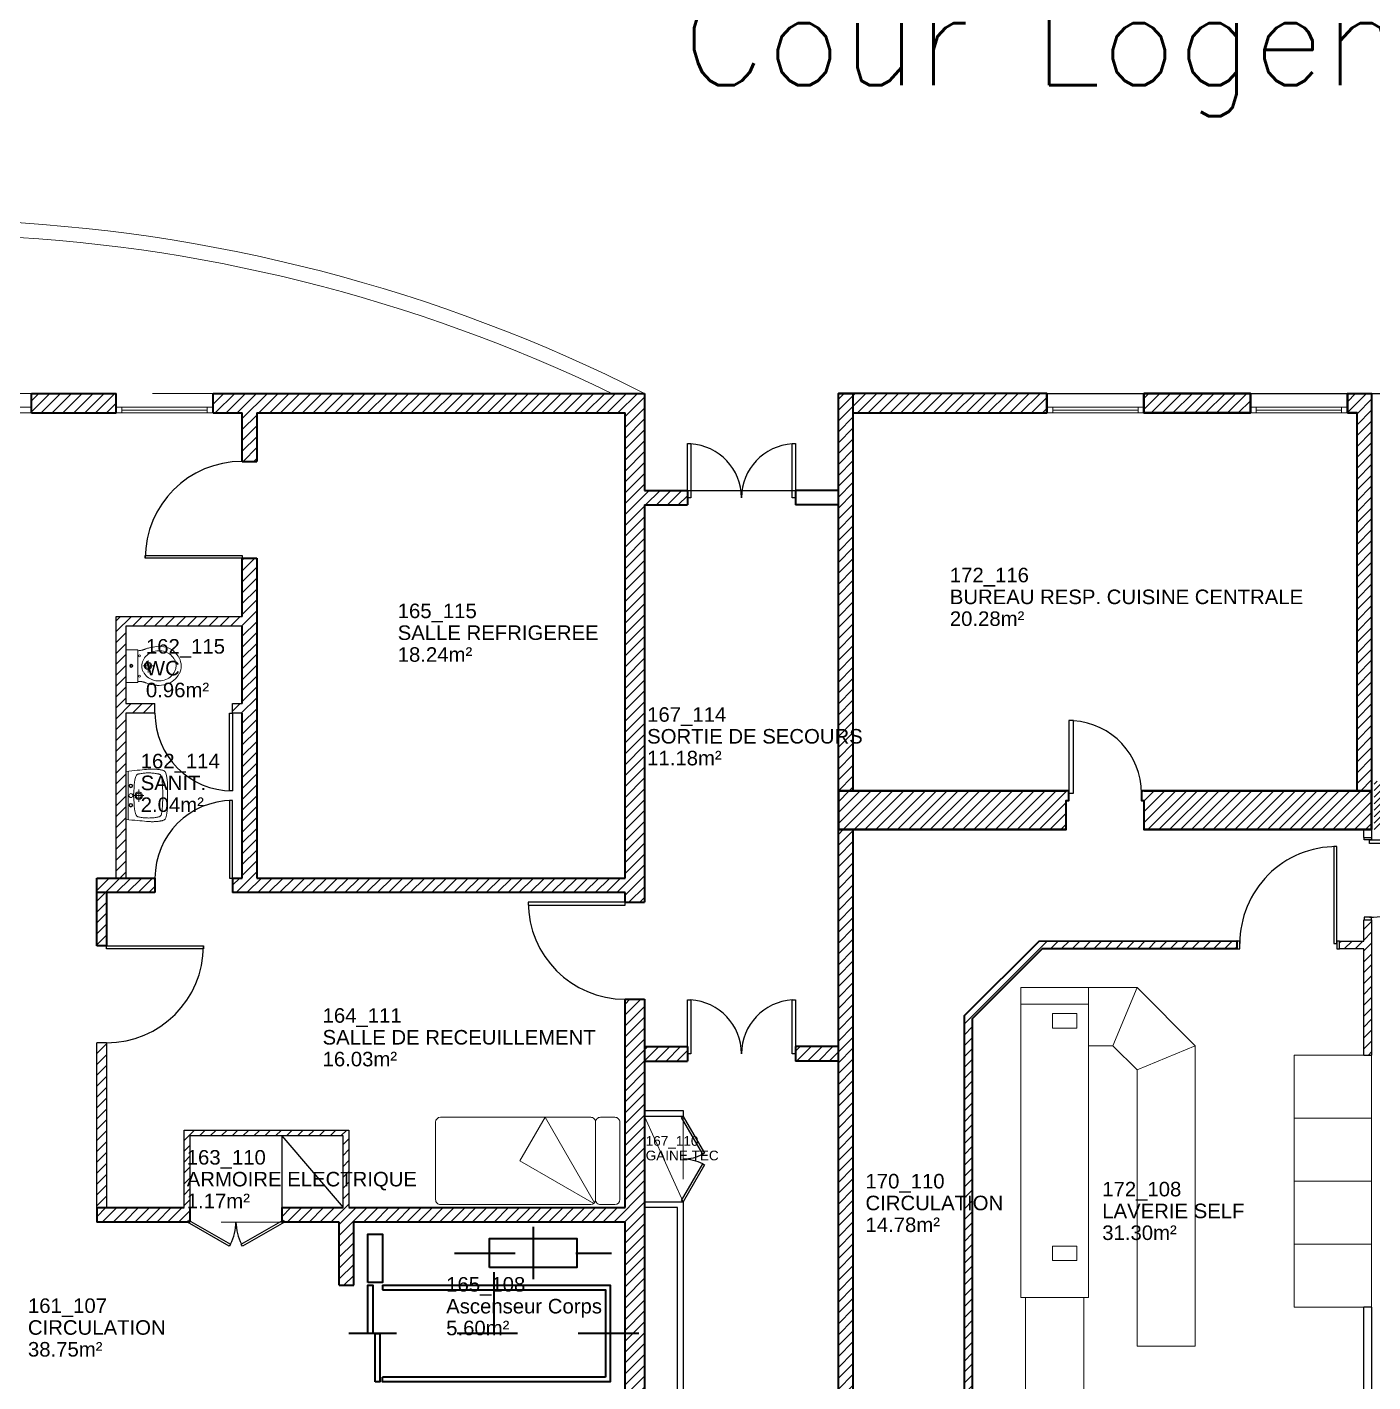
# Model space of a CAD drawing. Header units: metres. Extents: x -8 to 247, y -4 to 148.
# Drawn here: x 160.42 to 174.3, y 107.8 to 121.78 of the extents above; entities that cross this region are included whole.
import ezdxf

# ---------------------------------------------------------------- set-up
doc = ezdxf.new("R2010")
doc.units = ezdxf.units.M
doc.header["$LTSCALE"] = 5
for name, pattern in [('CACHÉ', [0.25, 0.125, -0.125]), ('CONTINU', [0]), ('DISCONTINU', [0.75, 0.5, -0.25])]:
    doc.linetypes.add(name, pattern=pattern)
doc.layers.get('0').update_dxf_attribs({"lineweight": 0})
for name, color, linetype, lineweight in [('006 porte à batteuse', 7, 'Continuous', 0), ('007 porte à batteuse', 7, 'Continuous', 0), ('00_tx_rep_local', 7, 'Continuous', 5), ('400 Lits', 7, 'Continuous', 0), ('800 Espace-vert', 8, 'Continuous', 5), ('900 equipement', 150, 'Continuous', 0), ('A_chass', 4, 'Continuous', 20), ('A_MURS_STRU', 7, 'Continuous', 35), ('A_SANI', 5, 'Continuous', 20)]:
    doc.layers.add(name, color=color, linetype=linetype, lineweight=lineweight)
for name, color, linetype in [('A_Etiqu_Gaine', 7, 'Continuous'), ('A_Etiqu_Gaine_ancien', 7, 'Continuous'), ('A_Etiqu_Gaine_code', 7, 'Continuous'), ('A_Etiqu_Local', 7, 'Continuous'), ('A_HACH_CLOIS', 7, 'CONTINU'), ('A_MUR_CLOI', 7, 'Continuous'), ('A_MURS_CLOI', 7, 'Continuous'), ('A_PORT', 7, 'Continuous')]:
    doc.layers.add(name, color=color, linetype=linetype)
doc.styles.add('Attribut', font='arial.ttf')
doc.styles.add('SIMPLEX', font='SIMPLEX')

# ---------------------------------------------------------------- blocks, each defined once
blk = doc.blocks.new('BROCA2-G511')
at = {"layer": '400 Lits', "color": 0, "linetype": 'Continuous'}
for p, q in [((0.485936, 43.894112), (0.925049, 44.654682)), ((0.925049, 44.654682), (1.37505, 44.394871)), ((0.493905, 43.886143), (1.37505, 44.394871)), ((0.475049, 43.675259), (0.475049, 43.825253)), ((0.525048, 43.875256), (1.325051, 43.875256)), ((1.37505, 43.675259), (1.37505, 43.825253))]:
    blk.add_line(p, q, dxfattribs=at)
for points in [[(1.37505, 43.924984), (1.37505, 45.475254, 0.414213), (1.325051, 45.525254), (0.525048, 45.525257, 0.414214), (0.475048, 45.475254), (0.475049, 43.924984)], [(0.475049, 43.925259, 0.414213), (0.525048, 43.875259), (1.325051, 43.875256, 0.414214), (1.375051, 43.925259)], [(0.475049, 43.825253, -0.414214), (0.525048, 43.875253), (1.325051, 43.875256, -0.414214), (1.375051, 43.825253)], [(0.475049, 43.675259, 0.414213), (0.525048, 43.625259), (1.325051, 43.625256, 0.414214), (1.375051, 43.675259)]]:
    blk.add_lwpolyline(points, format="xyb", dxfattribs=at)
blk = doc.blocks.new('A_Etiqu_Local')
at = {"style": 'Attribut', "flags": 1}
for tag, p in [('CODE_HOPITAL', (-0.446, 1.632)), ('CODE_SITE', (-0.446, 1.407)), ('CODE_BATIMENT', (-0.446, 1.182)), ('CODE_SECTEUR', (-0.446, 0.957)), ('CODE_ETAGE', (-0.446, 0.732)), ('NOM_NORMALISE', (-0.446, -0.843)), ('SECTEUR_ACTIVITE', (-0.446, -1.068)), ('SOUS_SECTEUR_ACTIVITE', (-0.446, -1.293)), ('VOLUME', (-0.446, -1.518)), ('SERVICE', (-0.446, -1.743)), ('CODE_UG', (-0.446, -1.968)), ('CODE_UA', (-0.446, -2.193)), ('CODE_POLE', (-0.446, -2.418)), ('OCCUPANT_EXTERNE', (-0.446, -2.643)), ('DISPONIBILITE', (-0.446, -2.868)), ('ACCES_HANDICAPES', (-0.446, -3.093)), ('NATURE_SOL', (-0.446, -3.318)), ('RISQUE_LABORATOIRE', (-0.446, -3.543)), ('AMIANTE', (-0.446, -3.768))]:
    blk.add_attdef(tag, p, '', height=0.15, dxfattribs=at)
at = {"layer": 'A_Etiqu_Local', "style": 'Attribut'}
for tag, p in [('CODE_PIECE', (-0.446, 0.282)), ('NOM_USAGE', (-0.446, 0.057)), ('SURFACE', (-0.446, -0.168))]:
    blk.add_attdef(tag, p, '', height=0.15, dxfattribs=at)
blk = doc.blocks.new('A_Etiqu_Gaine')
at = {"style": 'Attribut', "flags": 1}
for tag, p in [('CODE_HOPITAL', (-0.432, 0.865)), ('CODE_SITE', (-0.432, 0.715)), ('CODE_BATIMENT', (-0.432, 0.565)), ('CODE_SECTEUR', (-0.432, 0.415)), ('CODE_ETAGE', (-0.432, 0.265)), ('NOM_NORMALISE', (-0.432, -0.335)), ('SECTEUR_ACTIVITE', (-0.432, -0.485)), ('SOUS_SECTEUR_ACTIVITE', (-0.432, -0.635)), ('SURFACE', (-0.432, -0.785)), ('CODE_UG', (-0.432, -0.935)), ('CODE_POLE', (-0.432, -1.085)), ('AMIANTE', (-0.432, -1.235))]:
    blk.add_attdef(tag, p, '', height=0.1, dxfattribs=at)
at = {"layer": 'A_Etiqu_Gaine', "style": 'Attribut'}
blk.add_attdef('NOM_USAGE', (-0.432, -0.185), '', height=0.1, dxfattribs=at)
at = {"layer": 'A_Etiqu_Gaine_ancien', "style": 'Attribut'}
blk.add_attdef('CODE_PIECE_ANCIEN', (-0.432, 0.115), '', height=0.1, dxfattribs=at)
at = {"layer": 'A_Etiqu_Gaine_code', "style": 'Attribut'}
blk.add_attdef('CODE_PIECE', (-0.432, -0.035), '', height=0.1, dxfattribs=at)

msp = doc.modelspace()

# ---------------------------------------------------------------- hatches: boundary and pattern name
at = {"layer": 'A_HACH_CLOIS'}
h = msp.add_hatch(dxfattribs=at)
h.set_pattern_fill('ANSI31', color=8, scale=0.025, style=0)
h.paths.add_polyline_path([(161.341, 117.799), (161.341, 117.999), (160.466, 117.999), (160.466, 117.799)])
h = msp.add_hatch(dxfattribs=at)
h.set_pattern_fill('ANSI31', color=8, scale=0.025, style=0)
h.paths.add_polyline_path([(166.791, 117.999), (162.341, 117.999), (162.341, 117.799), (162.641, 117.799), (162.641, 117.299), (162.791, 117.299), (162.791, 117.799), (166.591, 117.799), (166.591, 112.999), (162.791, 112.999), (162.791, 116.299), (162.641, 116.299), (162.641, 115.699), (161.341, 115.699), (161.341, 115.599), (161.341, 112.999), (161.441, 112.999), (161.441, 114.699), (161.741, 114.699), (161.741, 114.799), (161.441, 114.799), (161.441, 115.599), (162.641, 115.599), (162.641, 114.799), (162.541, 114.799), (162.541, 114.699), (162.641, 114.699), (162.641, 112.999), (162.541, 112.999), (162.541, 112.849), (166.591, 112.849), (166.591, 112.749), (166.791, 112.749), (166.791, 116.849), (167.233, 116.849), (167.233, 116.999), (166.791, 116.999)])
h.paths.add_polyline_path([(161.546, 115.392), (162.458, 115.392), (162.458, 115.68), (161.546, 115.68)], flags=25)
h = msp.add_hatch(dxfattribs=at)
h.set_pattern_fill('ANSI31', color=8, scale=0.025, style=0)
h.paths.add_polyline_path([(168.941, 117.799), (170.941, 117.799), (170.941, 117.999), (168.941, 117.999)])
h.paths.add_polyline_path([(168.941, 113.899), (168.791, 113.899), (168.791, 117.999), (168.941, 117.999)])
h = msp.add_hatch(dxfattribs=at)
h.set_pattern_fill('ANSI31', color=8, scale=0.025, style=0)
h.paths.add_polyline_path([(171.941, 117.999), (173.041, 117.999), (173.041, 117.799), (171.941, 117.799)])
h.paths.add_polyline_path([(174.291, 113.899), (171.916, 113.899), (171.916, 113.799), (171.941, 113.799), (171.941, 113.499), (174.291, 113.499)])
edge = h.paths.add_edge_path()
edge.add_line((168.791, 113.899), (168.791, 113.499))
edge.add_line((168.791, 113.499), (171.141, 113.499))
edge.add_line((171.141, 113.499), (171.141, 113.799))
edge.add_line((171.141, 113.799), (171.166, 113.799))
edge.add_line((171.166, 113.799), (171.166, 113.899))
edge.add_line((171.166, 113.899), (168.791, 113.899))
edge.add_line((168.791, 113.899), (168.791, 113.499))
h = msp.add_hatch(dxfattribs=at)
h.set_pattern_fill('ANSI31', color=8, scale=0.025, style=0)
h.paths.add_polyline_path([(174.041, 117.799), (174.041, 117.999), (174.291, 117.999), (174.291, 113.899), (174.141, 113.899), (174.141, 117.799)])
h = msp.add_hatch(dxfattribs=at)
h.set_pattern_fill('ANSI31', color=8, scale=0.025, style=0)
edge = h.paths.add_edge_path()
edge.add_line((166.141, 100.249), (166.141, 104.249))
edge.add_arc((167.141, 104.249), 1, 89.7766, 179.9996, ccw=False)
edge.add_line((167.145, 105.249), (168.791, 105.249))
edge.add_line((168.791, 105.249), (168.791, 113.499))
edge.add_line((168.791, 113.499), (168.941, 113.499))
edge.add_line((168.941, 113.499), (168.941, 105.099))
edge.add_line((168.941, 105.099), (167.143, 105.099))
edge.add_line((167.143, 105.099), (166.791, 105.024))
edge.add_line((166.791, 105.024), (166.791, 103.749))
edge.add_line((166.791, 103.749), (166.291, 103.749))
edge.add_line((166.291, 103.749), (166.291, 100.249))
edge.add_line((166.291, 100.249), (166.141, 100.249))
edge.add_line((166.141, 100.249), (166.141, 100.17))
h = msp.add_hatch(dxfattribs=at)
h.set_pattern_fill('ANSI31', color=8, scale=0.025, style=0)
h.paths.add_polyline_path([(161.741, 112.999), (161.141, 112.999), (161.141, 112.849), (161.241, 112.849), (161.741, 112.849)])
h.paths.add_polyline_path([(161.241, 112.849), (161.141, 112.849), (161.141, 112.299), (161.241, 112.299)])
h = msp.add_hatch(dxfattribs=at)
h.set_pattern_fill('ANSI31', color=8, scale=0.025, style=0)
h.paths.add_polyline_path([(174.211, 112.569), (174.291, 112.569), (174.291, 111.172), (174.211, 111.172)])
h.paths.add_polyline_path([(174.211, 112.269), (173.961, 112.269), (173.961, 112.349), (174.211, 112.349)])
h = msp.add_hatch(dxfattribs=at)
h.set_pattern_fill('ANSI31', color=8, scale=0.025, style=0)
h.paths.add_polyline_path([(170.091, 102.029), (170.091, 111.579), (170.861, 112.349), (172.901, 112.351), (172.901, 112.269), (170.894, 112.269), (170.171, 111.546), (170.171, 102.029)])
h = msp.add_hatch(dxfattribs=at)
h.set_pattern_fill('ANSI31', color=8, scale=0.025, style=0)
h.paths.add_polyline_path([(162.101, 109.599), (162.101, 110.339), (163.681, 110.339), (163.681, 109.599), (163.049, 109.599), (163.049, 109.461), (163.064, 109.47), (163.076, 109.449), (163.641, 109.449), (163.641, 108.799), (163.791, 108.799), (163.791, 109.449), (166.158, 109.449), (166.591, 109.449), (166.591, 107.449), (166.791, 107.449), (166.791, 111.749), (166.591, 111.749), (166.591, 109.599), (166.158, 109.599), (163.741, 109.599), (163.741, 110.399), (163.681, 110.399), (162.041, 110.399), (162.041, 109.599), (161.141, 109.599), (161.141, 109.449), (162.076, 109.449), (162.087, 109.47), (162.101, 109.462)])
h.paths.add_polyline_path([(162.032, 109.554), (162.759, 109.554), (162.759, 109.78), (162.032, 109.78)], flags=24)
h.paths.add_polyline_path([(162.028, 109.764), (164.486, 109.764), (164.486, 110.011), (162.028, 110.011)], flags=25)
h.paths.add_polyline_path([(162.021, 109.952), (162.933, 109.952), (162.933, 110.241), (162.021, 110.241)], flags=25)
h = msp.add_hatch(dxfattribs=at)
h.set_pattern_fill('ANSI31', color=8, scale=0.025, style=0)
h.paths.add_polyline_path([(161.241, 111.299), (161.141, 111.299), (161.141, 109.599), (161.241, 109.599)])
h = msp.add_hatch(dxfattribs=at)
h.set_pattern_fill('ANSI31', color=8, scale=0.025, style=0)
h.paths.add_polyline_path([(166.791, 111.111), (167.233, 111.111), (167.233, 111.261), (166.791, 111.261)])
h.paths.add_polyline_path([(168.349, 111.261), (168.791, 111.261), (168.791, 111.111), (168.349, 111.111)])
at = {"layer": 'A_MUR_CLOI'}
h = msp.add_hatch(dxfattribs=at)
h.set_pattern_fill('ANSI31', color=8, scale=0.015, style=0)
h.paths.add_polyline_path([(178.316, 113.499), (178.316, 113.999), (178.666, 113.999), (178.666, 113.499)])
h.paths.add_polyline_path([(174.316, 113.499), (174.316, 113.999), (174.666, 113.999), (174.666, 113.499)])
h.paths.add_polyline_path([(159.466, 114.024), (159.466, 114.674), (160.116, 114.674), (160.116, 114.024)])
h.paths.add_polyline_path([(159.541, 106.824), (159.541, 107.474), (160.041, 107.474), (160.041, 106.824)])
h.paths.add_polyline_path([(166.141, 106.849), (166.141, 107.449), (166.941, 107.449), (166.941, 106.849)])
h.paths.add_polyline_path([(173.391, 106.824), (173.391, 107.474), (174.291, 107.474), (174.291, 106.824)])
h.paths.add_polyline_path([(174.316, 106.824), (174.316, 107.474), (174.666, 107.474), (174.666, 106.824)])
h.paths.add_polyline_path([(178.316, 106.824), (178.316, 107.474), (178.666, 107.474), (178.666, 106.824)])
h.paths.add_polyline_path([(166.141, 99.649), (166.141, 100.249), (166.941, 100.249), (166.941, 99.649)])
h.paths.add_polyline_path([(159.241, 99.649), (159.241, 100.249), (160.041, 100.249), (160.041, 99.649)])
h.paths.add_polyline_path([(152.116, 99.649), (152.116, 100.249), (153.066, 100.249), (153.066, 99.649)])
h.paths.add_polyline_path([(151.716, 99.649), (151.716, 100.249), (152.066, 100.249), (152.066, 99.649)])
h.paths.add_polyline_path([(115.366, 92.349), (115.366, 92.749), (116.016, 92.749), (116.016, 92.349)])
h.paths.add_polyline_path([(120.716, 92.349), (120.066, 92.349), (120.066, 92.749), (120.716, 92.749)])
edge = h.paths.add_edge_path()
edge.add_line((116.016, 92.349), (115.366, 92.349))

# ---------------------------------------------------------------- linework, layer by layer
at = {"layer": '006 porte à batteuse', "color": 8, "linetype": 'Continuous'}
msp.add_line((166.791, 110.539), (167.191, 109.659), dxfattribs=at)
at = {"layer": '006 porte à batteuse', "color": 8, "linetype": 'CACHÉ'}
for p, q in [((167.191, 110.516), (167.191, 109.681)), ((163.049, 109.449), (162.101, 109.449))]:
    msp.add_line(p, q, dxfattribs=at)
at = {"layer": '007 porte à batteuse', "color": 8, "linetype": 'Continuous'}
msp.add_line((166.791, 110.539), (167.191, 109.659), dxfattribs=at)
at = {"layer": '007 porte à batteuse', "color": 8, "linetype": 'CACHÉ'}
for p, q in [((167.191, 110.516), (167.191, 109.681)), ((163.049, 109.449), (162.101, 109.449))]:
    msp.add_line(p, q, dxfattribs=at)
at = {"layer": '800 Espace-vert', "color": 8}
for radius, start in [(16.578, 63.0952), (16.428, 64.1453)]:
    msp.add_arc((159.29, 103.216), radius, start, 87.8472, dxfattribs=at)
at = {"layer": '900 equipement', "color": 8, "linetype": 'Continuous'}
for p, q in [((171.871, 111.869), (171.623, 111.269)), ((170.671, 111.697), (171.371, 111.697)), ((171.371, 111.269), (171.623, 111.269)), ((171.871, 111.021), (172.471, 111.269)), ((173.491, 108.572), (173.491, 111.172))]:
    msp.add_line(p, q, dxfattribs=at)
for points in [[(170.671, 108.669), (170.671, 111.869), (171.871, 111.869)], [(171.371, 111.869), (171.371, 108.669), (170.671, 108.669)], [(171.871, 111.869), (172.471, 111.269)], [(171.871, 111.021), (171.623, 111.269)], [(172.471, 111.269), (172.471, 108.169)], [(172.471, 111.269), (172.471, 108.169)], [(173.491, 111.172), (174.291, 111.172)], [(174.291, 111.172), (174.291, 108.572), (173.491, 108.572)], [(172.471, 108.169), (171.871, 108.169), (171.871, 111.021)], [(173.491, 110.522), (174.291, 110.522)], [(173.491, 109.872), (174.291, 109.872)], [(173.491, 109.222), (174.291, 109.222)], [(170.721, 107.019), (170.721, 108.669)], [(171.321, 108.669), (171.321, 107.268)]]:
    msp.add_lwpolyline(points, dxfattribs=at)
for points in [[(170.999, 111.451), (170.999, 111.601), (171.249, 111.601), (171.249, 111.451)], [(170.999, 109.051), (170.999, 109.201), (171.249, 109.201), (171.249, 109.051)]]:
    msp.add_lwpolyline(points, close=True, dxfattribs=at)
at = {"layer": 'A_chass', "color": 8, "linetype": 'CACHÉ'}
for p, q in [((160.466, 117.999), (159.466, 117.999)), ((162.341, 117.999), (161.341, 117.999)), ((171.941, 117.999), (170.941, 117.999)), ((174.041, 117.999), (173.041, 117.999))]:
    msp.add_line(p, q, dxfattribs=at)
at = {"layer": 'A_chass', "color": 8, "linetype": 'Continuous'}
for p, q in [((160.466, 117.799), (159.466, 117.799)), ((162.341, 117.799), (161.341, 117.799)), ((161.401, 117.829), (162.281, 117.829)), ((170.941, 117.859), (171.941, 117.859)), ((170.941, 117.799), (170.941, 117.859)), ((171.941, 117.799), (170.941, 117.799)), ((171.001, 117.859), (171.001, 117.799)), ((171.001, 117.829), (171.881, 117.829)), ((171.881, 117.799), (171.881, 117.859)), ((171.941, 117.859), (171.941, 117.799)), ((174.041, 117.799), (173.041, 117.799)), ((173.101, 117.829), (173.981, 117.829))]:
    msp.add_line(p, q, dxfattribs=at)
for points in [[(159.466, 117.799), (159.466, 117.859), (160.466, 117.859)], [(160.466, 117.859), (160.466, 117.799)], [(161.341, 117.799), (161.341, 117.859), (162.341, 117.859)], [(161.401, 117.859), (161.401, 117.799)], [(162.281, 117.799), (162.281, 117.859)], [(162.341, 117.859), (162.341, 117.799)], [(173.041, 117.799), (173.041, 117.859), (174.041, 117.859)], [(173.101, 117.859), (173.101, 117.799)], [(173.981, 117.799), (173.981, 117.859)], [(174.041, 117.859), (174.041, 117.799)]]:
    msp.add_lwpolyline(points, dxfattribs=at)
at = {"layer": 'A_MUR_CLOI', "color": 8, "linetype": 'Continuous'}
for p, q in [((171.166, 113.899), (171.141, 113.899)), ((171.166, 113.799), (171.166, 113.899)), ((171.916, 113.899), (171.916, 113.799)), ((171.941, 113.899), (171.916, 113.899)), ((171.141, 113.799), (171.166, 113.799)), ((171.916, 113.799), (171.941, 113.799)), ((174.211, 113.419), (174.291, 113.419)), ((174.214, 113.394), (174.214, 113.419)), ((174.289, 113.394), (174.214, 113.394)), ((174.289, 113.419), (174.289, 113.394)), ((174.211, 112.569), (174.291, 112.569)), ((174.289, 112.594), (174.214, 112.594)), ((174.214, 112.594), (174.214, 112.569)), ((174.289, 112.569), (174.289, 112.594)), ((172.931, 112.349), (172.901, 112.349)), ((172.901, 112.269), (172.901, 112.349)), ((172.901, 112.269), (172.931, 112.269)), ((172.931, 112.269), (172.931, 112.349)), ((173.931, 112.349), (173.931, 112.269)), ((173.961, 112.349), (173.931, 112.349)), ((173.931, 112.269), (173.961, 112.269)), ((173.961, 112.269), (173.961, 112.349)), ((161.241, 111.299), (161.141, 111.299)), ((174.211, 111.172), (174.291, 111.172)), ((163.049, 110.339), (163.049, 109.599)), ((163.049, 110.339), (163.681, 109.599)), ((174.291, 108.572), (174.211, 108.572))]:
    msp.add_line(p, q, dxfattribs=at)
at = {"layer": 'A_MUR_CLOI', "color": 8}
msp.add_lwpolyline([(166.791, 117.999), (166.791, 116.999), (168.791, 116.999), (168.791, 117.999), (180.481, 117.999), (180.481, 125.569), (175.936, 127.668), (175.651, 126.999), (162.451, 126.999), (162.451, 124.285), (163.011, 124.285), (163.011, 122.735)], dxfattribs=at)
at = {"layer": 'A_MUR_CLOI', "color": 8, "linetype": 'Continuous'}
for points in [[(161.341, 112.999), (161.341, 115.699)], [(161.341, 115.699), (162.641, 115.699)], [(162.641, 115.599), (161.441, 115.599), (161.441, 114.799)], [(161.441, 114.799), (161.741, 114.799)], [(161.741, 114.699), (161.741, 114.799)], [(162.541, 114.799), (162.641, 114.799)], [(162.541, 114.699), (162.541, 114.799)], [(161.441, 114.699), (161.441, 112.999)], [(161.741, 114.699), (161.441, 114.699)], [(162.641, 114.699), (162.541, 114.699)], [(174.211, 113.419), (174.211, 113.499), (174.291, 113.499), (174.291, 113.419)], [(174.211, 112.349), (174.211, 112.569)], [(174.291, 112.569), (174.291, 111.172)], [(170.091, 111.579), (170.861, 112.349)], [(170.894, 112.269), (170.171, 111.546)], [(170.861, 112.349), (172.901, 112.349)], [(172.901, 112.269), (170.894, 112.269)], [(173.961, 112.349), (174.211, 112.349)], [(174.211, 112.269), (173.961, 112.269)], [(174.211, 111.172), (174.211, 112.269)], [(170.091, 102.029), (170.091, 111.579)], [(170.171, 111.546), (170.171, 102.029)], [(161.241, 111.299), (161.241, 109.599), (161.141, 109.599), (161.141, 111.299)], [(162.041, 110.399), (163.741, 110.399)], [(162.041, 109.599), (162.041, 110.399)], [(163.681, 110.339), (162.101, 110.339)], [(162.101, 110.339), (162.101, 109.599)], [(163.681, 109.599), (163.681, 110.339)], [(163.741, 110.399), (163.741, 109.599)], [(167.131, 109.599), (166.791, 109.599), (166.791, 109.659), (167.191, 109.659)], [(167.191, 109.659), (167.191, 107.099)], [(167.131, 107.099), (167.131, 109.599)], [(174.291, 108.572), (174.291, 107.474), (174.211, 107.474), (174.211, 108.572)]]:
    msp.add_lwpolyline(points, dxfattribs=at)
msp.add_lwpolyline([(166.791, 110.539), (166.791, 110.599), (167.191, 110.599), (167.191, 110.539)], close=True, dxfattribs=at)
at = {"layer": 'A_MURS_CLOI', "color": 8}
for points in [[(166.791, 111.111), (167.233, 111.111), (167.233, 111.261), (166.791, 111.261)], [(168.349, 111.261), (168.791, 111.261), (168.791, 111.111), (168.349, 111.111)]]:
    msp.add_lwpolyline(points, close=True, dxfattribs=at)
at = {"layer": 'A_MURS_STRU', "color": 8, "linetype": 'Continuous'}
for p, q in [((160.466, 117.799), (160.466, 117.999)), ((160.466, 117.999), (161.341, 117.999)), ((161.341, 117.799), (161.341, 117.999)), ((162.341, 117.999), (166.791, 117.999)), ((162.341, 117.799), (162.341, 117.999)), ((170.941, 117.999), (168.791, 117.999)), ((170.941, 117.999), (170.941, 117.799)), ((171.941, 117.999), (171.941, 117.799)), ((173.041, 117.999), (171.941, 117.999)), ((173.041, 117.799), (173.041, 117.999)), ((174.041, 117.999), (174.291, 117.999)), ((174.041, 117.999), (174.041, 117.799)), ((160.466, 117.799), (161.341, 117.799)), ((162.341, 117.799), (162.641, 117.799)), ((162.791, 117.799), (166.591, 117.799)), ((168.941, 117.799), (170.941, 117.799)), ((171.941, 117.799), (173.041, 117.799)), ((174.041, 117.799), (174.141, 117.799)), ((162.641, 117.299), (162.791, 117.299)), ((166.791, 116.999), (167.233, 116.999)), ((167.233, 116.999), (167.233, 116.849)), ((168.349, 116.999), (168.349, 116.849)), ((168.791, 116.999), (168.349, 116.999)), ((166.791, 116.849), (167.233, 116.849)), ((168.791, 116.849), (168.349, 116.849)), ((162.641, 116.299), (162.791, 116.299)), ((161.741, 112.999), (161.741, 112.849)), ((162.541, 112.999), (162.541, 112.849)), ((166.591, 112.749), (166.791, 112.749)), ((161.241, 112.299), (161.141, 112.299)), ((166.591, 111.749), (166.791, 111.749)), ((166.791, 111.261), (167.233, 111.261)), ((167.233, 111.261), (167.233, 111.111)), ((168.791, 111.261), (168.349, 111.261)), ((168.349, 111.261), (168.349, 111.111)), ((166.791, 111.111), (167.233, 111.111)), ((168.791, 111.111), (168.349, 111.111)), ((161.141, 109.599), (161.141, 109.449)), ((162.101, 109.599), (162.101, 109.449)), ((163.049, 109.599), (163.049, 109.449)), ((163.641, 108.799), (163.641, 109.449)), ((163.791, 108.799), (163.791, 109.449)), ((166.591, 109.449), (163.791, 109.449)), ((163.641, 108.799), (163.791, 108.799)), ((164.087, 108.799), (164.087, 108.749)), ((166.387, 107.849), (164.087, 107.849))]:
    msp.add_line(p, q, dxfattribs=at)
at = {"layer": 'A_MURS_STRU', "color": 8, "linetype": 'CACHÉ'}
for p, q in [((165.641, 109.399), (165.641, 108.859)), ((164.831, 109.129), (166.451, 109.129)), ((165.237, 108.931), (165.237, 107.491)), ((166.732, 108.299), (163.742, 108.299))]:
    msp.add_line(p, q, dxfattribs=at)
at = {"layer": 'A_MURS_STRU', "color": 8, "linetype": 'Continuous'}
for points in [[(166.791, 117.999), (166.791, 116.999)], [(168.791, 116.999), (168.791, 117.999)], [(174.291, 117.999), (174.291, 113.499), (171.941, 113.499)], [(162.641, 117.299), (162.641, 117.799)], [(162.791, 117.799), (162.791, 117.299)], [(166.591, 112.999), (166.591, 117.799)], [(168.941, 117.799), (168.941, 113.899)], [(174.141, 113.899), (174.141, 117.799)], [(166.791, 116.849), (166.791, 112.749)], [(168.791, 105.249), (168.791, 116.849)], [(162.641, 115.699), (162.641, 116.299)], [(162.791, 116.299), (162.791, 112.999)], [(162.641, 114.799), (162.641, 115.599)], [(162.641, 112.999), (162.641, 114.699)], [(168.791, 113.899), (171.141, 113.899)], [(171.941, 113.899), (174.291, 113.899)], [(171.141, 113.499), (171.141, 113.799)], [(171.941, 113.799), (171.941, 113.499)], [(171.141, 113.499), (168.791, 113.499)], [(161.141, 112.999), (161.741, 112.999)], [(161.141, 112.299), (161.141, 112.999)], [(162.541, 112.999), (162.641, 112.999)], [(162.791, 112.999), (166.591, 112.999)], [(161.741, 112.849), (161.141, 112.849)], [(161.241, 112.849), (161.241, 112.299)], [(166.591, 112.849), (162.541, 112.849)], [(166.591, 112.749), (166.591, 112.849)], [(166.591, 109.599), (166.591, 111.749)], [(166.791, 111.749), (166.791, 107.449), (166.591, 107.449), (166.591, 109.449)], [(168.791, 105.249), (168.791, 111.111)], [(161.141, 109.599), (162.041, 109.599)], [(163.049, 109.599), (163.681, 109.599)], [(163.741, 109.599), (166.591, 109.599)], [(162.101, 109.449), (161.141, 109.449)], [(163.641, 109.449), (163.049, 109.449)], [(164.087, 108.799), (166.437, 108.799), (166.437, 107.799), (164.087, 107.799), (164.087, 107.849)], [(164.087, 108.749), (166.387, 108.749), (166.387, 107.849)]]:
    msp.add_lwpolyline(points, dxfattribs=at)
at = {"layer": 'A_MURS_STRU', "color": 8}
for points in [[(168.941, 113.899), (168.791, 113.899), (168.791, 117.999), (168.941, 117.999)], [(168.941, 117.799), (170.941, 117.799), (170.941, 117.999), (168.941, 117.999)], [(171.941, 117.999), (173.041, 117.999), (173.041, 117.799), (171.941, 117.799)], [(174.041, 117.799), (174.041, 117.999), (174.291, 117.999), (174.291, 113.899), (174.141, 113.899), (174.141, 117.799), (174.041, 117.799)]]:
    msp.add_lwpolyline(points, close=True, dxfattribs=at)
for points in [[(168.791, 113.899), (168.791, 113.499), (171.141, 113.499), (171.141, 113.799), (171.166, 113.799), (171.166, 113.899), (168.791, 113.899), (168.791, 113.499)], [(174.291, 113.899), (171.916, 113.899), (171.916, 113.799), (171.941, 113.799), (171.941, 113.499), (174.291, 113.499), (174.291, 113.899)], [(170.091, 102.029), (170.091, 111.579), (170.861, 112.349), (172.901, 112.351), (172.901, 112.269), (170.894, 112.269), (170.171, 111.546), (170.171, 102.029), (170.091, 102.029)]]:
    msp.add_lwpolyline(points, dxfattribs=at)
msp.add_lwpolyline([(166.141, 100.249), (166.141, 104.249, -0.415354), (167.145, 105.249), (168.791, 105.249), (168.791, 113.499), (168.941, 113.499), (168.941, 105.099), (167.143, 105.099), (166.791, 105.024), (166.791, 103.749), (166.291, 103.749), (166.291, 100.249), (166.141, 100.249), (166.141, 100.17)], format="xyb", dxfattribs=at)
at = {"layer": 'A_MURS_STRU', "color": 8, "linetype": 'Continuous'}
for points in [[(163.937, 108.824), (163.937, 109.324), (164.087, 109.324), (164.087, 108.824)], [(165.191, 108.979), (165.191, 109.279), (166.091, 109.279), (166.091, 108.979)], [(163.937, 108.299), (163.937, 108.799), (163.987, 108.799), (163.987, 108.299)], [(164.012, 107.799), (164.012, 108.299), (164.062, 108.299), (164.062, 107.799)]]:
    msp.add_lwpolyline(points, close=True, dxfattribs=at)
at = {"layer": 'A_PORT', "color": 8, "linetype": 'Continuous'}
for p, q in [((167.233, 117.482), (167.267, 117.482)), ((167.233, 116.924), (167.233, 117.482)), ((167.267, 117.482), (167.267, 116.924)), ((168.315, 116.924), (168.315, 117.482)), ((168.315, 117.482), (168.349, 117.482)), ((168.349, 117.482), (168.349, 116.924)), ((167.267, 116.924), (167.233, 116.924)), ((168.349, 116.924), (168.315, 116.924)), ((171.216, 114.624), (171.166, 114.624)), ((171.166, 114.624), (171.166, 113.874)), ((171.216, 113.874), (171.216, 114.624)), ((171.166, 113.874), (171.216, 113.874)), ((174.27, 113.394), (175.07, 113.395)), ((174.27, 113.357), (174.27, 113.394)), ((173.901, 113.324), (173.901, 112.324)), ((173.931, 113.324), (173.901, 113.324)), ((173.931, 112.324), (173.931, 113.324)), ((175.07, 113.357), (174.27, 113.357)), ((173.901, 112.324), (173.931, 112.324)), ((167.233, 111.743), (167.267, 111.743)), ((167.233, 111.186), (167.233, 111.743)), ((167.267, 111.743), (167.267, 111.186)), ((168.315, 111.186), (168.315, 111.743)), ((168.315, 111.743), (168.349, 111.743)), ((168.349, 111.743), (168.349, 111.186)), ((167.267, 111.186), (167.233, 111.186)), ((168.349, 111.186), (168.315, 111.186))]:
    msp.add_line(p, q, dxfattribs=at)
for points in [[(162.641, 116.299), (161.641, 116.299), (161.641, 116.329), (162.641, 116.329)], [(162.541, 114.699), (162.541, 113.899), (162.511, 113.899), (162.511, 114.699)], [(162.541, 112.999), (162.541, 113.799), (162.511, 113.799), (162.511, 112.999)], [(166.591, 112.749), (165.591, 112.749), (165.591, 112.719), (166.591, 112.719)], [(161.241, 112.299), (162.241, 112.299), (162.241, 112.269), (161.241, 112.269)], [(167.411, 110.159), (167.393, 110.149), (167.173, 110.529), (167.191, 110.54)], [(167.191, 109.659), (167.173, 109.67), (167.393, 110.05), (167.411, 110.04)], [(162.076, 109.449), (162.087, 109.47), (162.52, 109.22), (162.508, 109.2)], [(162.644, 109.2), (162.632, 109.22), (163.064, 109.47), (163.076, 109.449)]]:
    msp.add_lwpolyline(points, close=True, dxfattribs=at)
for centre, radius, start, end in [((167.233, 116.924), 0.557, 0, 86.5276), ((168.349, 116.924), 0.557, 93.4724, 180), ((162.641, 116.299), 1, 90, 180), ((162.541, 114.699), 0.8, 180, 270), ((171.166, 113.874), 0.75, 360, 86.1775), ((162.541, 112.999), 0.8, 90, 180), ((174.27, 113.394), 0.8, 270.0007, 0.0204), ((173.931, 112.324), 1, 90.0204, 180.04), ((166.591, 112.749), 1, 180, 270), ((161.241, 112.299), 1, 270, 0), ((167.233, 111.186), 0.557, 0, 86.5276), ((168.349, 111.186), 0.557, 93.4724, 180), ((167.191, 110.54), 0.439, 270, 297.3267), ((167.191, 109.659), 0.439, 62.8476, 90), ((162.076, 109.449), 0.499, 332.8476, 0), ((163.076, 109.449), 0.499, 180, 207.3267)]:
    msp.add_arc(centre, radius, start, end, dxfattribs=at)
at = {"layer": 'A_SANI', "color": 8, "linetype": 'Continuous'}
for p, q in [((161.441, 115.018), (161.441, 115.355)), ((161.441, 115.355), (161.565, 115.355)), ((161.565, 115.355), (161.565, 115.018)), ((161.568, 115.345), (161.565, 115.345)), ((161.57, 115.345), (161.568, 115.345)), ((161.573, 115.345), (161.57, 115.345)), ((161.577, 115.346), (161.573, 115.345)), ((161.58, 115.346), (161.577, 115.346)), ((161.584, 115.346), (161.58, 115.346)), ((161.588, 115.346), (161.584, 115.346)), ((161.592, 115.347), (161.588, 115.346)), ((161.596, 115.348), (161.592, 115.347)), ((161.601, 115.349), (161.596, 115.348)), ((161.603, 115.349), (161.601, 115.349)), ((161.605, 115.35), (161.603, 115.349)), ((161.607, 115.35), (161.605, 115.35)), ((161.61, 115.351), (161.607, 115.35)), ((161.612, 115.352), (161.61, 115.351)), ((161.614, 115.352), (161.612, 115.352)), ((161.616, 115.353), (161.614, 115.352)), ((161.619, 115.354), (161.616, 115.353)), ((161.621, 115.354), (161.619, 115.354)), ((161.623, 115.355), (161.621, 115.354)), ((161.625, 115.356), (161.623, 115.355)), ((161.627, 115.357), (161.625, 115.356)), ((161.629, 115.357), (161.627, 115.357)), ((161.631, 115.358), (161.629, 115.357)), ((161.633, 115.359), (161.631, 115.358)), ((161.635, 115.36), (161.633, 115.359)), ((161.638, 115.36), (161.635, 115.36)), ((161.64, 115.361), (161.638, 115.36)), ((161.642, 115.362), (161.64, 115.361)), ((161.645, 115.363), (161.642, 115.362)), ((161.651, 115.365), (161.645, 115.363)), ((161.657, 115.367), (161.651, 115.365)), ((161.665, 115.37), (161.657, 115.367)), ((161.674, 115.372), (161.665, 115.37)), ((161.684, 115.375), (161.674, 115.372)), ((161.696, 115.378), (161.684, 115.375)), ((161.709, 115.381), (161.696, 115.378)), ((161.724, 115.383), (161.709, 115.381)), ((161.741, 115.386), (161.724, 115.383)), ((161.761, 115.389), (161.741, 115.386)), ((161.67, 115.121), (161.67, 115.243)), ((161.621, 115.189), (161.734, 115.189)), ((161.565, 115.018), (161.441, 115.018)), ((161.566, 115.028), (161.563, 115.028)), ((161.569, 115.028), (161.566, 115.028)), ((161.572, 115.028), (161.569, 115.028)), ((161.576, 115.028), (161.572, 115.028)), ((161.58, 115.028), (161.576, 115.028)), ((161.584, 115.028), (161.58, 115.028)), ((161.588, 115.027), (161.584, 115.028)), ((161.592, 115.027), (161.588, 115.027)), ((161.596, 115.027), (161.592, 115.027)), ((161.601, 115.026), (161.596, 115.027)), ((161.603, 115.026), (161.601, 115.026)), ((161.605, 115.026), (161.603, 115.026)), ((161.607, 115.025), (161.605, 115.026)), ((161.61, 115.025), (161.607, 115.025)), ((161.612, 115.025), (161.61, 115.025)), ((161.614, 115.024), (161.612, 115.025)), ((161.616, 115.024), (161.614, 115.024)), ((161.619, 115.023), (161.616, 115.024)), ((161.621, 115.023), (161.619, 115.023)), ((161.623, 115.022), (161.621, 115.023)), ((161.625, 115.022), (161.623, 115.022)), ((161.627, 115.021), (161.625, 115.022)), ((161.629, 115.021), (161.627, 115.021)), ((161.631, 115.02), (161.629, 115.021)), ((161.633, 115.019), (161.631, 115.02)), ((161.635, 115.018), (161.633, 115.019)), ((161.638, 115.017), (161.635, 115.018)), ((161.64, 115.016), (161.638, 115.017)), ((161.642, 115.015), (161.64, 115.016)), ((161.645, 115.014), (161.642, 115.015)), ((161.651, 115.012), (161.645, 115.014)), ((161.657, 115.009), (161.651, 115.012)), ((161.665, 115.006), (161.657, 115.009)), ((161.674, 115.004), (161.665, 115.006)), ((161.684, 115.001), (161.674, 115.004)), ((161.696, 114.998), (161.684, 115.001)), ((161.709, 114.995), (161.696, 114.998)), ((161.724, 114.993), (161.709, 114.995)), ((161.741, 114.991), (161.724, 114.993)), ((161.761, 114.989), (161.741, 114.991)), ((161.472, 114.103), (161.441, 114.1)), ((161.441, 114.1), (161.441, 113.604)), ((161.466, 114.1), (161.466, 113.604)), ((161.502, 114.106), (161.472, 114.103)), ((161.532, 114.109), (161.502, 114.106)), ((161.559, 114.111), (161.532, 114.109)), ((161.585, 114.114), (161.559, 114.111)), ((161.61, 114.116), (161.585, 114.114)), ((161.632, 114.119), (161.61, 114.116)), ((161.653, 114.12), (161.632, 114.119)), ((161.672, 114.122), (161.653, 114.12)), ((161.688, 114.123), (161.672, 114.122)), ((161.695, 114.123), (161.688, 114.123)), ((161.702, 114.124), (161.695, 114.123)), ((161.708, 114.124), (161.702, 114.124)), ((161.715, 114.124), (161.708, 114.124)), ((161.72, 114.124), (161.715, 114.124)), ((161.726, 114.124), (161.72, 114.124)), ((161.732, 114.123), (161.726, 114.124)), ((161.737, 114.123), (161.732, 114.123)), ((161.743, 114.123), (161.737, 114.123)), ((161.749, 114.122), (161.743, 114.123)), ((161.755, 114.122), (161.749, 114.122)), ((161.761, 114.121), (161.755, 114.122)), ((161.768, 114.12), (161.761, 114.121)), ((161.774, 114.12), (161.768, 114.12)), ((161.781, 114.119), (161.774, 114.12)), ((161.787, 114.118), (161.781, 114.119)), ((161.794, 114.117), (161.787, 114.118)), ((161.8, 114.116), (161.794, 114.117)), ((161.806, 114.115), (161.8, 114.116)), ((161.811, 114.114), (161.806, 114.115)), ((161.816, 114.113), (161.811, 114.114)), ((161.82, 114.112), (161.816, 114.113)), ((161.824, 114.111), (161.82, 114.112)), ((161.828, 114.109), (161.824, 114.111)), ((161.831, 114.108), (161.828, 114.109)), ((161.834, 114.106), (161.831, 114.108)), ((161.837, 114.104), (161.834, 114.106)), ((161.84, 114.102), (161.837, 114.104)), ((161.842, 114.1), (161.84, 114.102)), ((161.845, 114.097), (161.842, 114.1)), ((161.849, 114.09), (161.845, 114.097)), ((161.853, 114.082), (161.849, 114.09)), ((161.525, 113.931), (161.528, 113.962)), ((161.528, 113.962), (161.531, 113.988)), ((161.531, 113.988), (161.534, 114.008)), ((161.534, 114.008), (161.537, 114.025)), ((161.537, 114.025), (161.54, 114.038)), ((161.54, 114.038), (161.543, 114.047)), ((161.543, 114.047), (161.547, 114.055)), ((161.547, 114.055), (161.55, 114.06)), ((161.55, 114.06), (161.552, 114.062)), ((161.552, 114.062), (161.553, 114.064)), ((161.553, 114.064), (161.555, 114.066)), ((161.555, 114.066), (161.557, 114.067)), ((161.557, 114.067), (161.559, 114.069)), ((161.559, 114.069), (161.562, 114.07)), ((161.562, 114.07), (161.564, 114.071)), ((161.564, 114.071), (161.567, 114.072)), ((161.567, 114.072), (161.57, 114.072)), ((161.57, 114.072), (161.573, 114.073)), ((161.573, 114.073), (161.58, 114.075)), ((161.58, 114.075), (161.589, 114.076)), ((161.589, 114.076), (161.598, 114.078)), ((161.598, 114.078), (161.608, 114.079)), ((161.608, 114.079), (161.618, 114.081)), ((161.618, 114.081), (161.629, 114.082)), ((161.629, 114.082), (161.64, 114.083)), ((161.64, 114.083), (161.651, 114.084)), ((161.651, 114.084), (161.662, 114.084)), ((161.662, 114.084), (161.673, 114.084)), ((161.688, 114.084), (161.678, 114.084)), ((161.699, 114.084), (161.688, 114.084)), ((161.71, 114.083), (161.699, 114.084)), ((161.722, 114.082), (161.71, 114.083)), ((161.732, 114.081), (161.722, 114.082)), ((161.743, 114.079), (161.732, 114.081)), ((161.753, 114.078), (161.743, 114.079)), ((161.762, 114.076), (161.753, 114.078)), ((161.77, 114.075), (161.762, 114.076)), ((161.778, 114.073), (161.77, 114.075)), ((161.781, 114.072), (161.778, 114.073)), ((161.784, 114.072), (161.781, 114.072)), ((161.787, 114.071), (161.784, 114.072)), ((161.789, 114.07), (161.787, 114.071)), ((161.791, 114.069), (161.789, 114.07)), ((161.794, 114.067), (161.791, 114.069)), ((161.796, 114.066), (161.794, 114.067)), ((161.797, 114.064), (161.796, 114.066)), ((161.799, 114.062), (161.797, 114.064)), ((161.801, 114.06), (161.799, 114.062)), ((161.804, 114.055), (161.801, 114.06)), ((161.807, 114.047), (161.804, 114.055)), ((161.81, 114.038), (161.807, 114.047)), ((161.813, 114.025), (161.81, 114.038)), ((161.815, 114.008), (161.813, 114.025)), ((161.817, 113.988), (161.815, 114.008)), ((161.819, 113.962), (161.817, 113.988)), ((161.82, 113.931), (161.819, 113.962)), ((161.857, 114.07), (161.853, 114.082)), ((161.861, 114.055), (161.857, 114.07)), ((161.864, 114.036), (161.861, 114.055)), ((161.866, 114.011), (161.864, 114.036)), ((161.869, 113.981), (161.866, 114.011)), ((161.87, 113.945), (161.869, 113.981)), ((161.52, 113.85), (161.523, 113.894)), ((161.52, 113.853), (161.523, 113.809)), ((161.523, 113.894), (161.525, 113.931)), ((161.625, 113.85), (161.523, 113.85)), ((161.523, 113.809), (161.525, 113.772)), ((161.574, 113.913), (161.574, 113.787)), ((161.821, 113.894), (161.82, 113.931)), ((161.821, 113.809), (161.82, 113.772)), ((161.822, 113.85), (161.821, 113.894)), ((161.822, 113.853), (161.821, 113.809)), ((161.872, 113.901), (161.87, 113.945)), ((161.872, 113.85), (161.872, 113.901)), ((161.872, 113.854), (161.872, 113.803)), ((161.525, 113.772), (161.528, 113.741)), ((161.528, 113.741), (161.531, 113.715)), ((161.531, 113.715), (161.534, 113.694)), ((161.534, 113.694), (161.537, 113.678)), ((161.537, 113.678), (161.54, 113.665)), ((161.813, 113.678), (161.81, 113.665)), ((161.815, 113.694), (161.813, 113.678)), ((161.817, 113.715), (161.815, 113.694)), ((161.819, 113.741), (161.817, 113.715)), ((161.82, 113.772), (161.819, 113.741)), ((161.864, 113.668), (161.861, 113.649)), ((161.866, 113.693), (161.864, 113.668)), ((161.869, 113.723), (161.866, 113.693)), ((161.87, 113.759), (161.869, 113.723)), ((161.872, 113.803), (161.87, 113.759)), ((161.472, 113.601), (161.441, 113.604)), ((161.502, 113.598), (161.472, 113.601)), ((161.532, 113.595), (161.502, 113.598)), ((161.559, 113.592), (161.532, 113.595)), ((161.54, 113.665), (161.543, 113.656)), ((161.543, 113.656), (161.547, 113.648)), ((161.547, 113.648), (161.55, 113.643)), ((161.55, 113.643), (161.552, 113.641)), ((161.552, 113.641), (161.553, 113.639)), ((161.553, 113.639), (161.555, 113.637)), ((161.555, 113.637), (161.557, 113.636)), ((161.557, 113.636), (161.559, 113.634)), ((161.559, 113.634), (161.562, 113.633)), ((161.585, 113.59), (161.559, 113.592)), ((161.562, 113.633), (161.564, 113.632)), ((161.564, 113.632), (161.567, 113.631)), ((161.567, 113.631), (161.57, 113.631)), ((161.57, 113.631), (161.573, 113.63)), ((161.573, 113.63), (161.58, 113.628)), ((161.58, 113.628), (161.589, 113.627)), ((161.61, 113.588), (161.585, 113.59)), ((161.589, 113.627), (161.598, 113.625)), ((161.598, 113.625), (161.608, 113.624)), ((161.608, 113.624), (161.619, 113.622)), ((161.632, 113.585), (161.61, 113.588)), ((161.619, 113.622), (161.63, 113.621)), ((161.63, 113.621), (161.641, 113.62)), ((161.653, 113.584), (161.632, 113.585)), ((161.641, 113.62), (161.653, 113.619)), ((161.653, 113.619), (161.664, 113.619)), ((161.672, 113.582), (161.653, 113.584)), ((161.664, 113.619), (161.675, 113.618)), ((161.688, 113.581), (161.672, 113.582)), ((161.687, 113.619), (161.675, 113.618)), ((161.698, 113.619), (161.687, 113.619)), ((161.695, 113.581), (161.688, 113.581)), ((161.702, 113.58), (161.695, 113.581)), ((161.71, 113.62), (161.698, 113.619)), ((161.708, 113.58), (161.702, 113.58)), ((161.715, 113.58), (161.708, 113.58)), ((161.721, 113.621), (161.71, 113.62)), ((161.72, 113.58), (161.715, 113.58)), ((161.726, 113.58), (161.72, 113.58)), ((161.732, 113.622), (161.721, 113.621)), ((161.732, 113.581), (161.726, 113.58)), ((161.743, 113.624), (161.732, 113.622)), ((161.737, 113.581), (161.732, 113.581)), ((161.743, 113.581), (161.737, 113.581)), ((161.753, 113.625), (161.743, 113.624)), ((161.749, 113.582), (161.743, 113.581)), ((161.755, 113.582), (161.749, 113.582)), ((161.762, 113.627), (161.753, 113.625)), ((161.761, 113.583), (161.755, 113.582)), ((161.768, 113.584), (161.761, 113.583)), ((161.77, 113.628), (161.762, 113.627)), ((161.774, 113.584), (161.768, 113.584)), ((161.778, 113.63), (161.77, 113.628)), ((161.781, 113.585), (161.774, 113.584)), ((161.781, 113.631), (161.778, 113.63)), ((161.784, 113.631), (161.781, 113.631)), ((161.787, 113.586), (161.781, 113.585)), ((161.787, 113.632), (161.784, 113.631)), ((161.789, 113.633), (161.787, 113.632)), ((161.794, 113.587), (161.787, 113.586)), ((161.791, 113.634), (161.789, 113.633)), ((161.794, 113.636), (161.791, 113.634)), ((161.796, 113.637), (161.794, 113.636)), ((161.8, 113.588), (161.794, 113.587)), ((161.797, 113.639), (161.796, 113.637)), ((161.799, 113.641), (161.797, 113.639)), ((161.801, 113.643), (161.799, 113.641)), ((161.806, 113.589), (161.8, 113.588)), ((161.804, 113.648), (161.801, 113.643)), ((161.807, 113.656), (161.804, 113.648)), ((161.811, 113.59), (161.806, 113.589)), ((161.81, 113.665), (161.807, 113.656)), ((161.816, 113.591), (161.811, 113.59)), ((161.82, 113.592), (161.816, 113.591)), ((161.824, 113.593), (161.82, 113.592)), ((161.828, 113.595), (161.824, 113.593)), ((161.831, 113.596), (161.828, 113.595)), ((161.834, 113.598), (161.831, 113.596)), ((161.837, 113.6), (161.834, 113.598)), ((161.84, 113.602), (161.837, 113.6)), ((161.842, 113.604), (161.84, 113.602)), ((161.845, 113.607), (161.842, 113.604)), ((161.849, 113.614), (161.845, 113.607)), ((161.853, 113.622), (161.849, 113.614)), ((161.857, 113.634), (161.853, 113.622)), ((161.861, 113.649), (161.857, 113.634))]:
    msp.add_line(p, q, dxfattribs=at)
for centre, radius in [((161.497, 115.189), 0.0166), ((161.582, 115.292), 0.0105), ((161.67, 115.189), 0.0383), ((161.67, 115.189), 0.0276), ((161.497, 115.189), 0.00963), ((161.497, 115.189), 0.000007), ((161.582, 115.082), 0.0105), ((161.493, 113.95), 0.0189), ((161.493, 113.95), 0.0144), ((161.493, 113.85), 0.0204), ((161.574, 113.85), 0.0387), ((161.574, 113.85), 0.0274), ((161.493, 113.751), 0.0189), ((161.493, 113.751), 0.0144)]:
    msp.add_circle(centre, radius, dxfattribs=at)
for centre, radius, start, end in [((161.783, 115.146), 0.199, 71.0893, 111.2684), ((161.784, 115.131), 0.26, 73.7793, 94.9804), ((161.792, 115.158), 0.232, 51.3378, 73.7798), ((161.744, 115.188), 0.138, 156.0617, 206.3221), ((161.763, 115.18), 0.158, 132.6397, 156.0619), ((161.775, 115.167), 0.176, 111.2818, 132.6394), ((161.791, 115.167), 0.176, 49.7317, 71.0893), ((161.802, 115.181), 0.158, 26.3104, 49.7326), ((161.807, 115.177), 0.207, 26.6231, 51.3377), ((161.821, 115.19), 0.138, 336.0617, 26.2881), ((161.832, 115.19), 0.179, 359.9993, 26.6223), ((161.763, 115.197), 0.158, 206.3099, 229.7321), ((161.774, 115.211), 0.176, 229.7317, 251.0893), ((161.79, 115.211), 0.176, 291.2818, 312.6394), ((161.802, 115.198), 0.158, 312.6392, 336.0614), ((161.804, 115.204), 0.21, 308.9784, 333.481), ((161.832, 115.19), 0.18, 333.4817, 0.0003), ((161.782, 115.232), 0.199, 251.0901, 291.2917), ((161.782, 115.247), 0.26, 265.5366, 286.6993), ((161.789, 115.223), 0.235, 286.6997, 308.9787)]:
    msp.add_arc(centre, radius, start, end, dxfattribs=at)

# ---------------------------------------------------------------- block references
at = {"layer": '400 Lits', "color": 8, "rotation": 89.99978514163162}
msp.add_blockref('BROCA2-G511', (210.161, 109.155), dxfattribs=at)
at = {"layer": 'A_Etiqu_Gaine', "color": 8}
msp.add_blockref('A_Etiqu_Gaine', (167.235, 110.271), dxfattribs=at).add_auto_attribs({'CODE_PIECE': '167_110', 'NOM_USAGE': 'GAINE TEC'})
at = {"layer": 'A_Etiqu_Local', "color": 8}
ref = msp.add_blockref('A_Etiqu_Local', (170.387, 115.769), dxfattribs=at)
ref.add_attrib('CODE_PIECE', '172_116', (169.94, 116.051), dxfattribs={"height": 0.15, "style": 'Attribut'})
ref.add_attrib('NOM_USAGE', 'BUREAU RESP. CUISINE CENTRALE', (169.94, 115.826), dxfattribs={"height": 0.15, "style": 'Attribut'})
ref.add_attrib('SURFACE', '20.28m²', (169.94, 115.601), dxfattribs={"height": 0.15, "style": 'Attribut'})
ref = msp.add_blockref('A_Etiqu_Local', (164.691, 115.399), dxfattribs=at)
ref.add_attrib('CODE_PIECE', '165_115', (164.245, 115.681), dxfattribs={"height": 0.15, "style": 'Attribut'})
ref.add_attrib('NOM_USAGE', 'SALLE REFRIGEREE', (164.245, 115.456), dxfattribs={"height": 0.15, "style": 'Attribut'})
ref.add_attrib('SURFACE', '18.24m²', (164.245, 115.231), dxfattribs={"height": 0.15, "style": 'Attribut'})
ref = msp.add_blockref('A_Etiqu_Local', (162.094, 115.033), dxfattribs=at)
ref.add_attrib('CODE_PIECE', '162_115', (161.648, 115.315), dxfattribs={"height": 0.15, "style": 'Attribut'})
ref.add_attrib('NOM_USAGE', 'WC', (161.648, 115.09), dxfattribs={"height": 0.15, "style": 'Attribut'})
ref.add_attrib('SURFACE', '0.96m²', (161.648, 114.865), dxfattribs={"height": 0.15, "style": 'Attribut'})
ref = msp.add_blockref('A_Etiqu_Local', (167.264, 114.33), dxfattribs=at)
ref.add_attrib('CODE_PIECE', '167_114', (166.818, 114.612), dxfattribs={"height": 0.15, "style": 'Attribut'})
ref.add_attrib('NOM_USAGE', 'SORTIE DE SECOURS', (166.818, 114.387), dxfattribs={"height": 0.15, "style": 'Attribut'})
ref.add_attrib('SURFACE', '11.18m²', (166.818, 114.162), dxfattribs={"height": 0.15, "style": 'Attribut'})
ref = msp.add_blockref('A_Etiqu_Local', (162.041, 113.849), dxfattribs=at)
ref.add_attrib('CODE_PIECE', '162_114', (161.594, 114.131), dxfattribs={"height": 0.15, "style": 'Attribut'})
ref.add_attrib('NOM_USAGE', 'SANIT.', (161.594, 113.906), dxfattribs={"height": 0.15, "style": 'Attribut'})
ref.add_attrib('SURFACE', '2.04m²', (161.594, 113.681), dxfattribs={"height": 0.15, "style": 'Attribut'})
ref = msp.add_blockref('A_Etiqu_Local', (163.916, 111.224), dxfattribs=at)
ref.add_attrib('CODE_PIECE', '164_111', (163.47, 111.506), dxfattribs={"height": 0.15, "style": 'Attribut'})
ref.add_attrib('NOM_USAGE', 'SALLE DE RECEUILLEMENT', (163.47, 111.281), dxfattribs={"height": 0.15, "style": 'Attribut'})
ref.add_attrib('SURFACE', '16.03m²', (163.47, 111.056), dxfattribs={"height": 0.15, "style": 'Attribut'})
ref = msp.add_blockref('A_Etiqu_Local', (162.516, 109.76), dxfattribs=at)
ref.add_attrib('CODE_PIECE', '163_110', (162.069, 110.042), dxfattribs={"height": 0.15, "style": 'Attribut'})
ref.add_attrib('NOM_USAGE', 'ARMOIRE ELECTRIQUE', (162.069, 109.817), dxfattribs={"height": 0.15, "style": 'Attribut'})
ref.add_attrib('SURFACE', '1.17m²', (162.069, 109.592), dxfattribs={"height": 0.15, "style": 'Attribut'})
ref = msp.add_blockref('A_Etiqu_Local', (169.516, 109.514), dxfattribs=at)
ref.add_attrib('CODE_PIECE', '170_110', (169.07, 109.796), dxfattribs={"height": 0.15, "style": 'Attribut'})
ref.add_attrib('NOM_USAGE', 'CIRCULATION', (169.07, 109.571), dxfattribs={"height": 0.15, "style": 'Attribut'})
ref.add_attrib('SURFACE', '14.78m²', (169.07, 109.346), dxfattribs={"height": 0.15, "style": 'Attribut'})
ref = msp.add_blockref('A_Etiqu_Local', (171.958, 109.432), dxfattribs=at)
ref.add_attrib('CODE_PIECE', '172_108', (171.512, 109.714), dxfattribs={"height": 0.15, "style": 'Attribut'})
ref.add_attrib('NOM_USAGE', 'LAVERIE SELF', (171.512, 109.489), dxfattribs={"height": 0.15, "style": 'Attribut'})
ref.add_attrib('SURFACE', '31.30m²', (171.512, 109.264), dxfattribs={"height": 0.15, "style": 'Attribut'})
ref = msp.add_blockref('A_Etiqu_Local', (165.191, 108.449), dxfattribs=at)
ref.add_attrib('CODE_PIECE', '165_108', (164.745, 108.731), dxfattribs={"height": 0.15, "style": 'Attribut'})
ref.add_attrib('NOM_USAGE', 'Ascenseur Corps', (164.745, 108.506), dxfattribs={"height": 0.15, "style": 'Attribut'})
ref.add_attrib('SURFACE', '5.60m²', (164.745, 108.281), dxfattribs={"height": 0.15, "style": 'Attribut'})
ref = msp.add_blockref('A_Etiqu_Local', (160.877, 108.229), dxfattribs=at)
ref.add_attrib('CODE_PIECE', '161_107', (160.431, 108.511), dxfattribs={"height": 0.15, "style": 'Attribut'})
ref.add_attrib('NOM_USAGE', 'CIRCULATION', (160.431, 108.286), dxfattribs={"height": 0.15, "style": 'Attribut'})
ref.add_attrib('SURFACE', '38.75m²', (160.431, 108.061), dxfattribs={"height": 0.15, "style": 'Attribut'})

# ---------------------------------------------------------------- texts
at = {"layer": '00_tx_rep_local', "color": 8, "linetype": 'DISCONTINU', "style": 'SIMPLEX'}
msp.add_text('Cour Logement', height=0.96, dxfattribs=at).set_placement((167.179, 121.18))

doc.saveas('drawing.dxf')
